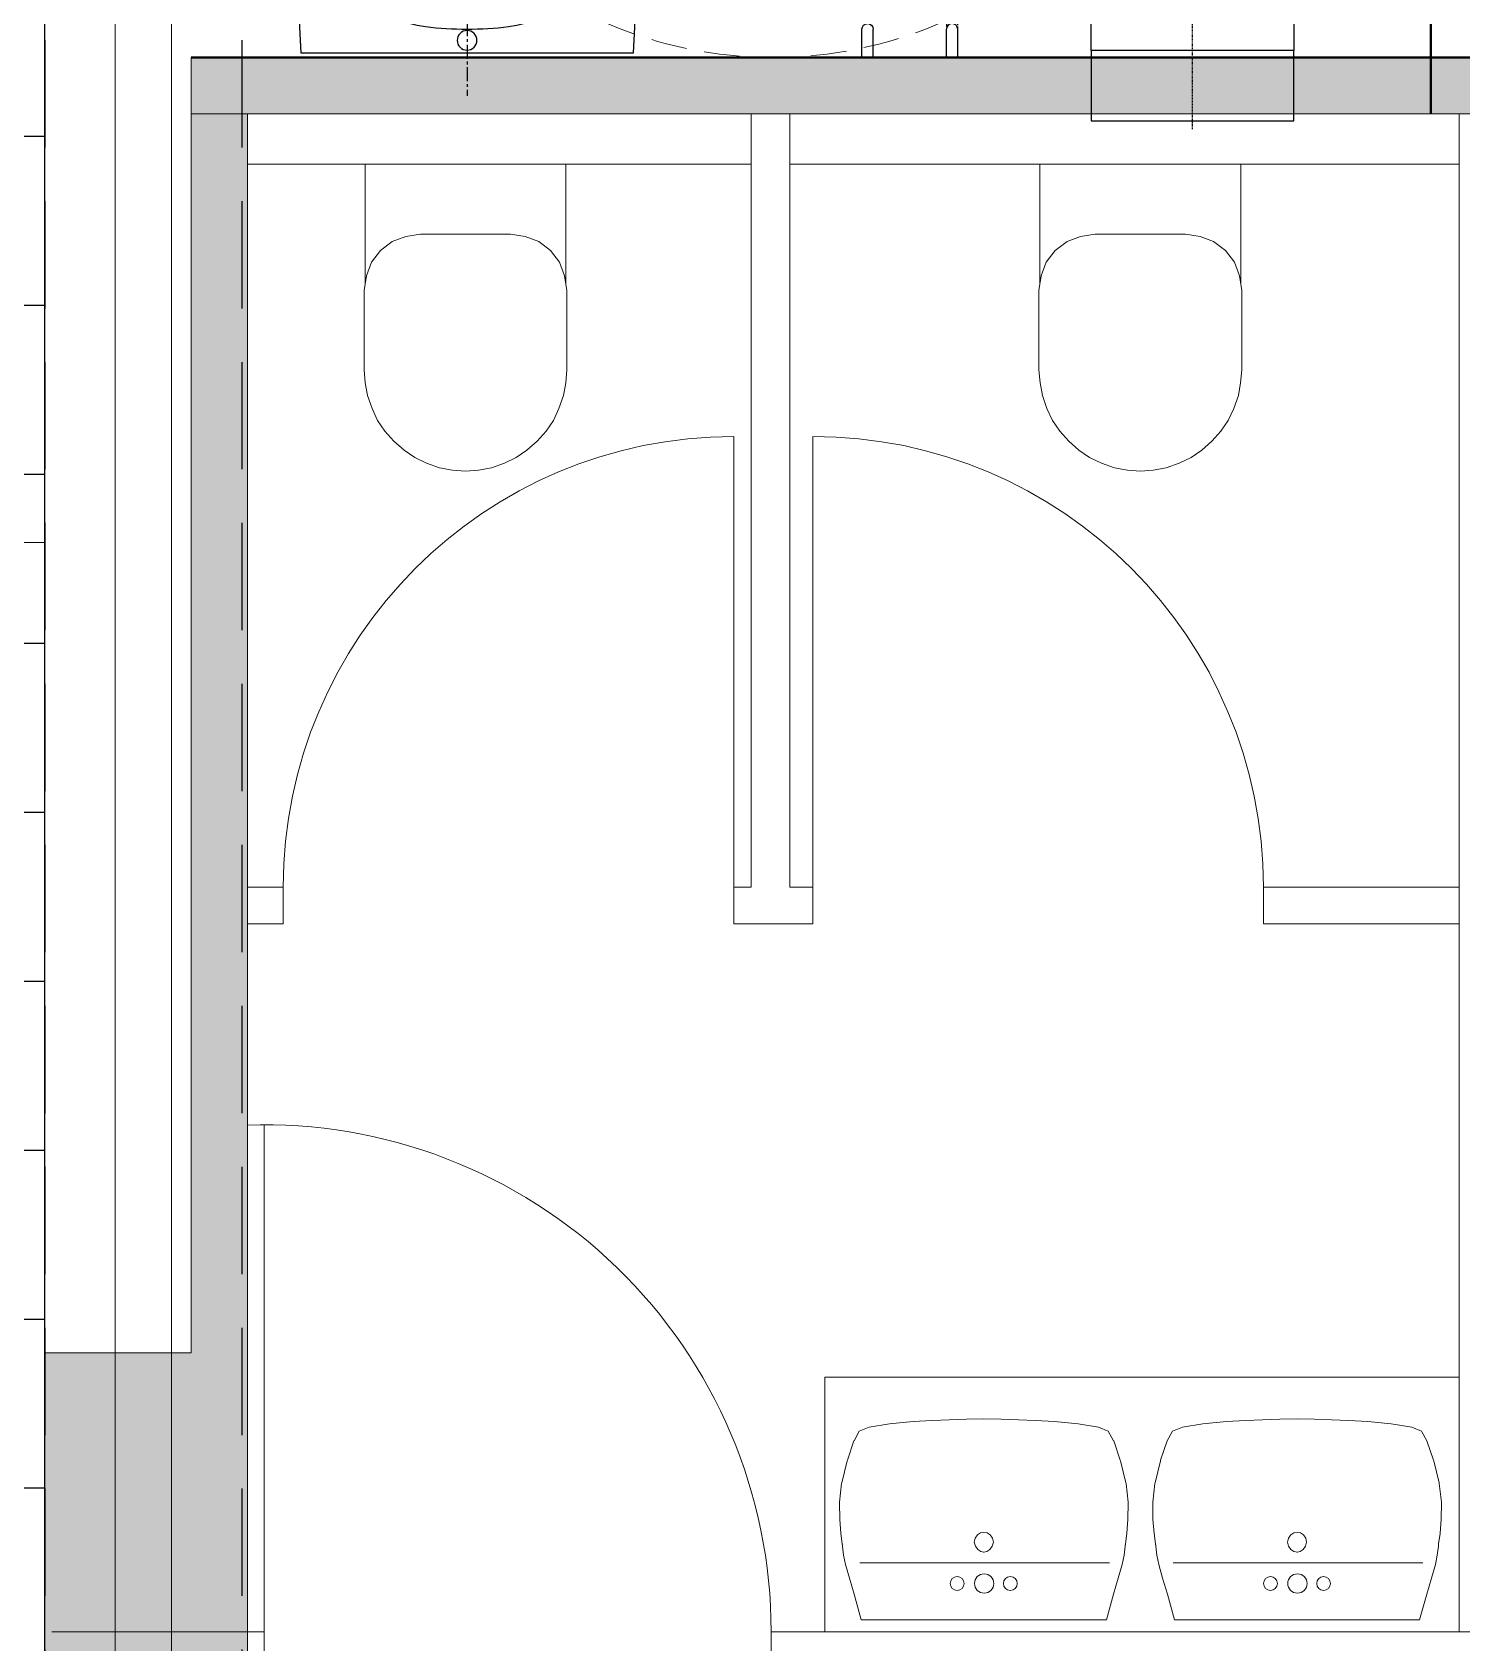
# Model space of a CAD drawing. Header units: millimetres. Extents: x 567392 to 582402, y 4512800 to 4518063.
# Drawn here: x 568787.6 to 569041.4, y 4514235.1 to 4514521 of the extents above; entities that cross this region are included whole.
import ezdxf

# ---------------------------------------------------------------- set-up
doc = ezdxf.new("R2010")
doc.units = ezdxf.units.MM
for name, pattern in [('CENTER', [2, 1.25, -0.25, 0.25, -0.25]), ('DASHDOT', [1, 0.5, -0.25, 0, -0.25]), ('DASHED', [0.75, 0.5, -0.25]), ('DASHED2', [9.525, 6.35, -3.175]), ('HIDDEN', [0.375, 0.25, -0.125])]:
    doc.linetypes.add(name, pattern=pattern)
for name, color, linetype, lineweight in [('1A_GOR_04', 163, 'Continuous', 9), ('A-STRC-01', 2, 'Continuous', 40), ('a_8', 8, 'Continuous', 0), ('a_tefris', 1, 'Continuous', 0)]:
    doc.layers.add(name, color=color, linetype=linetype, lineweight=lineweight)
for name, color, linetype in [('2', 7, 'HIDDEN'), ('a-fixture', 2, 'Continuous'), ('a_fixture_centerline', 1, 'CENTER'), ('a_p1', 1, 'Continuous'), ('a_p1_d', 1, 'DASHED2'), ('seramik', 251, 'Continuous')]:
    doc.layers.add(name, color=color, linetype=linetype)

# ---------------------------------------------------------------- blocks, each defined once
blk = doc.blocks.new('A$C0ABE6FB5')
for p, q in [((47.5, 594.9), (26.7, 583.4)), ((47.8, 595.1), (47.5, 594.9)), ((89.7, 609.4), (47.8, 595.1)), ((90.6, 609.6), (89.7, 609.4)), ((90.6, 609.6), (139, 621.6)), ((140.3, 621.8), (139, 621.6)), ((180.6, 626.3), (140.3, 621.8)), ((181.9, 626.4), (180.6, 626.3)), ((181.9, 626.4), (217.4, 626)), ((217.4, 626), (248.8, 623.4)), ((248.8, 623.4), (270.8, 620.4)), ((276.4, 619.8), (270.8, 620.4)), ((270.8, 620.4), (274.6, 619.9)), ((276.4, 619.8), (295.4, 617.5)), ((315.8, 613.4), (295.4, 617.5)), ((315.8, 613.4), (345.8, 605)), ((345.8, 605), (380.3, 594.7)), ((435.8, 579.2), (380.3, 594.7)), ((17.7, 562), (10.6, 517.7)), ((17.7, 562), (26.7, 583.4)), ((312.3, 44.4), (312.3, 585.9)), ((435.8, 47.2), (435.8, 579.2)), ((5.9, 466.7), (10.6, 517.7)), ((3.5, 425.4), (5.9, 466.7)), ((2.2, 388.2), (3.5, 425.4)), ((0.8, 350.7), (2.2, 388.2)), ((0, 313.2), (0.8, 350.7)), ((246.1, 313.2), (247.4, 320.5)), ((251.6, 326.9), (247.4, 320.5)), ((251.6, 326.9), (258.7, 331.9)), ((267.3, 333.9), (258.7, 331.9)), ((267.3, 333.9), (276.2, 331.6)), ((283.5, 326.5), (276.2, 331.6)), ((287.7, 319.9), (283.5, 326.5)), ((287.7, 319.9), (288.9, 313.2)), ((0.8, 275.7), (0, 313.2)), ((247.4, 305.9), (246.1, 313.2)), ((251.6, 299.4), (247.4, 305.9)), ((258.7, 294.5), (251.6, 299.4)), ((267.3, 292.5), (258.7, 294.5)), ((276.2, 294.8), (267.3, 292.5)), ((283.5, 299.9), (276.2, 294.8)), ((283.5, 299.9), (283.4, 299.7)), ((283.5, 299.9), (287.7, 306.4)), ((288.9, 313.2), (287.7, 306.5)), ((287.7, 306.5), (287.7, 306.4)), ((288, 306.9), (288, 306.9)), ((289.2, 313.2), (289, 313.9)), ((289.2, 313.2), (289, 312.4)), ((289.2, 313.2), (289.1, 313.2)), ((2.2, 238.2), (0.8, 275.7)), ((3.5, 201), (2.2, 238.2)), ((5.9, 159.7), (3.5, 201)), ((10.6, 108.7), (5.9, 159.7)), ((17.7, 64.4), (10.6, 108.7)), ((26.7, 43), (17.7, 64.4)), ((47.5, 31.5), (26.7, 43)), ((435.8, 47.2), (380.3, 31.6)), ((47.5, 31.5), (47.8, 31.3)), ((89.7, 17), (47.8, 31.3)), ((90.6, 16.8), (89.7, 17)), ((139, 4.8), (90.6, 16.8)), ((139, 4.8), (140.3, 4.6)), ((180.6, 0.1), (140.3, 4.6)), ((181.9, 0), (180.6, 0.1)), ((217.4, 0.4), (181.9, 0)), ((248.8, 3), (217.4, 0.4)), ((270.8, 6), (248.8, 3)), ((270.8, 6), (276.4, 6.6)), ((274.6, 6.5), (270.8, 6)), ((276.4, 6.6), (295.4, 8.9)), ((295.4, 8.9), (315.8, 13)), ((315.8, 13), (345.8, 21.3)), ((380.3, 31.6), (345.8, 21.3))]:
    blk.add_line(p, q)
for centre, radius in [((357.1, 370.7), 15), ((357.1, 313.9), 21), ((357.1, 255.3), 15)]:
    blk.add_circle(centre, radius)
blk = doc.blocks.new('A$C4A613EE6')
h = blk.add_hatch(color=256)
h.dxf.hatch_style = 1
h.paths.add_polyline_path([(0, -100), (100, -100), (100, -3950), (0, -3950)])
h = blk.add_hatch(color=256)
h.dxf.hatch_style = 1
h.paths.add_polyline_path([(100, -3850), (2860, -3850), (2860, -4210), (2300, -4210), (2300, -3950), (100, -3950)])
for p, q in [((0, -3950), (0, 0)), ((2795, -1698.5), (2795, -1585.2)), ((100, -1688.7), (100, -1788.5)), ((100, -1698.5), (421.2, -1698.5)), ((189.6, -2887), (189.6, -1698.5)), ((777.7, -1698.5), (421.2, -1698.5)), ((777.7, -1698.5), (1473, -1698.5)), ((1473, -1698.5), (1538, -1698.5)), ((1473, -1928), (1473, -1698.5)), ((1538, -1698.5), (1538, -2045.9)), ((1538, -1698.5), (2794.9, -1698.5)), ((2795, -1698.5), (2343, -1698.5)), ((2343, -1698.5), (2343, -2824.6)), ((2794.9, -1698.5), (2795, -1903.9)), ((2795, -1708.9), (2795, -2240.9)), ((100, -1788.5), (100, -3090.3)), ((1473, -2045.9), (1473, -1928)), ((100, -2022.1), (100, -2087.1)), ((1473, -2045.9), (1538, -2045.9)), ((189.6, -2086.1), (402.4, -2086.1)), ((387.8, -2088.4), (402.4, -2086.1)), ((402.4, -2086.1), (413.8, -2084.4)), ((413.8, -2084.4), (554.5, -2084.4)), ((554.5, -2084.4), (577.5, -2086.4)), ((600.5, -2090.4), (577.5, -2086.4)), ((326.8, -2134.4), (342.8, -2113.4)), ((342.8, -2113.4), (363.8, -2097.4)), ((363.8, -2097.4), (387.8, -2088.4)), ((623.5, -2098.4), (600.5, -2090.4)), ((644.5, -2108.4), (623.5, -2098.4)), ((663.5, -2121.4), (644.5, -2108.4)), ((317.8, -2158.4), (326.8, -2134.4)), ((681.5, -2137.4), (663.5, -2121.4)), ((697.5, -2155.4), (681.5, -2137.4)), ((313.8, -2184.4), (317.8, -2158.4)), ((710.5, -2174.4), (697.5, -2155.4)), ((313.8, -2344.4), (313.8, -2184.4)), ((720.5, -2195.4), (710.5, -2174.4)), ((728.5, -2218.4), (720.5, -2195.4)), ((732.5, -2241.4), (728.5, -2218.4)), ((734.5, -2264.4), (732.5, -2241.4)), ((2795, -2240.9), (2795, -2455.9)), ((732.5, -2287.4), (728.5, -2310.4)), ((734.5, -2264.4), (732.5, -2287.4)), ((728.5, -2310.4), (720.5, -2333.4)), ((313.8, -2344.4), (317.8, -2370.4)), ((720.5, -2333.4), (710.5, -2354.4)), ((317.8, -2370.4), (326.8, -2394.4)), ((710.5, -2354.4), (697.5, -2373.4)), ((326.8, -2394.4), (342.8, -2415.4)), ((681.5, -2391.4), (663.5, -2407.4)), ((697.5, -2373.4), (681.5, -2391.4)), ((342.8, -2415.4), (363.8, -2431.4)), ((623.5, -2430.4), (600.5, -2438.4)), ((644.5, -2420.4), (623.5, -2430.4)), ((663.5, -2407.4), (644.5, -2420.4)), ((402.4, -2442.6), (189.6, -2442.6)), ((363.8, -2431.4), (387.8, -2440.4)), ((387.8, -2440.4), (402.4, -2442.6)), ((402.4, -2442.6), (413.8, -2444.4)), ((413.8, -2444.4), (554.5, -2444.4)), ((577.5, -2442.4), (554.5, -2444.4)), ((600.5, -2438.4), (577.5, -2442.4)), ((2795, -2455.9), (2795, -2920)), ((2343, -2824.6), (2795, -2824.6)), ((1473, -2845.9), (673, -2845.9)), ((1473, -2845.9), (1538, -2845.9)), ((1473, -2887), (1473, -2845.9)), ((1538, -2986.3), (1538, -2845.9)), ((100, -2887), (1473, -2887)), ((2795, -2920), (2860, -2920)), ((100, -2955.3), (1473, -2955.3)), ((189.6, -3850), (189.6, -2955.3)), ((1473, -2986.3), (1473, -2955.3)), ((1473, -2986.3), (673, -2986.3)), ((1473, -2986.3), (1538, -2986.3)), ((100, -3090.3), (100, -3850)), ((100, -3220.6), (100, -3285.6)), ((189.6, -3284.6), (402.4, -3284.6)), ((363.8, -3295.8), (387.8, -3286.8)), ((387.8, -3286.8), (402.4, -3284.6)), ((402.4, -3284.6), (413.8, -3282.8)), ((413.8, -3282.8), (554.5, -3282.8)), ((554.5, -3282.8), (577.5, -3284.8)), ((600.5, -3288.8), (577.5, -3284.8)), ((326.8, -3332.8), (342.8, -3311.8)), ((342.8, -3311.8), (363.8, -3295.8)), ((623.5, -3296.8), (600.5, -3288.8)), ((644.5, -3306.8), (623.5, -3296.8)), ((663.5, -3319.8), (644.5, -3306.8)), ((317.8, -3356.8), (326.8, -3332.8)), ((681.5, -3335.8), (663.5, -3319.8)), ((697.5, -3353.8), (681.5, -3335.8)), ((313.8, -3382.8), (317.8, -3356.8)), ((710.5, -3372.8), (697.5, -3353.8)), ((720.5, -3393.8), (710.5, -3372.8)), ((313.8, -3542.8), (313.8, -3382.8)), ((728.5, -3416.8), (720.5, -3393.8)), ((732.5, -3439.8), (728.5, -3416.8)), ((734.5, -3462.8), (732.5, -3439.8)), ((732.5, -3485.8), (728.5, -3508.8)), ((734.5, -3462.8), (732.5, -3485.8)), ((728.5, -3508.8), (720.5, -3531.8)), ((313.8, -3542.8), (317.8, -3568.8)), ((720.5, -3531.8), (710.5, -3552.8)), ((317.8, -3568.8), (326.8, -3592.8)), ((697.5, -3571.8), (681.5, -3589.8)), ((710.5, -3552.8), (697.5, -3571.8)), ((326.8, -3592.8), (342.8, -3613.8)), ((681.5, -3589.8), (663.5, -3605.8)), ((342.8, -3613.8), (363.8, -3629.8)), ((363.8, -3629.8), (387.8, -3638.8)), ((623.5, -3628.8), (600.5, -3636.8)), ((644.5, -3618.8), (623.5, -3628.8)), ((663.5, -3605.8), (644.5, -3618.8)), ((402.4, -3641.1), (189.6, -3641.1)), ((387.8, -3638.8), (402.4, -3641.1)), ((402.4, -3641.1), (413.8, -3642.8)), ((413.8, -3642.8), (554.5, -3642.8)), ((577.5, -3640.8), (554.5, -3642.8)), ((600.5, -3636.8), (577.5, -3640.8)), ((1473, -3786.3), (1473, -3850)), ((1473, -3786.3), (1538, -3786.3)), ((1538, -3786.3), (1538, -3850)), ((2795, -3820), (1895, -3820)), ((2795, -3820), (2795, -4197.4)), ((2795, -3820), (2860, -3820)), ((100, -3850), (397.2, -3850)), ((397.2, -3850), (1473, -3850)), ((1538, -3850), (1473, -3850)), ((1538, -3850), (1638, -3850)), ((1638, -3850), (2795, -3850)), ((2795, -3839.6), (2795, -3850)), ((0, -3950), (2300, -3950)), ((2300, -3950), (2300, -4210)), ((12300, -4210), (2300, -4210))]:
    blk.add_line(p, q)
for points in [[(0, -100), (100, -100), (100, -3950), (0, -3950)], [(100, -3850), (2860, -3850), (2860, -4210), (2300, -4210), (2300, -3950), (100, -3950)]]:
    blk.add_lwpolyline(points, close=True)
for centre, radius, start, end in [((1473, -2845.9), 800, 90, 180), ((2795, -3820), 900, 90, 181.9102), ((1473, -2986.3), 800, 180, 270)]:
    blk.add_arc(centre, radius, start, end)
at = {"xscale": 0.8181818181818156, "yscale": 0.8181818181818156, "zscale": 0.8181818181818156}
for p in [(2417.2, -2242.3), (2417.2, -2798.6)]:
    blk.add_blockref('A$C0ABE6FB5', p, dxfattribs=at)
blk = doc.blocks.new('A$C7D9B4CFC')
at = {"linetype": 'DASHDOT', "ltscale": 0.2}
blk.add_line((0, 14), (0, -11.49), dxfattribs=at)
for p, q in [((11.5, -15.3), (-11.5, -15.3)), ((-11.25, -16.3), (11.25, -16.3)), ((-13.5, -17.3), (-13.5, -37)), ((-12.25, -17.3), (-12.25, -37)), ((12.25, -17.3), (12.25, -37)), ((13.5, -37), (13.5, -17.3)), ((-2.93, -23.5), (2.93, -23.5))]:
    blk.add_line(p, q)
blk.add_lwpolyline([(-18, 0), (-18, 12.5), (18, 12.5), (18, 0)])
for points in [[(0, -55, 0.414214), (18, -37), (18, 0), (-18, 0), (-18, -37, 0.414214)], [(-0.18, -33.5), (0.18, -33.5, 0.400971), (4.17, -29.68), (4.45, -23.55, 0.427581), (3.45, -22.5), (-3.45, -22.5, 0.427581), (-4.45, -23.55), (-4.17, -29.68, 0.400971)]]:
    blk.add_lwpolyline(points, format="xyb", close=True)
blk.add_lwpolyline([(-2.93, -23.5, 0.429678), (-3.43, -24.03), (-3.17, -28.81, 0.400971), (-0.18, -31.67), (0.18, -31.67, 0.400971), (3.17, -28.81), (3.43, -24.03, 0.429678), (2.93, -23.5)], format="xyb")
for centre in [(-8, -8), (8, -8)]:
    blk.add_circle(centre, 0.8)
for centre, radius, start, end in [((-11.5, -17.3), 2, 90, 180), ((-11.25, -17.3), 1, 90, 180), ((11.25, -17.3), 1, 0, 90), ((11.5, -17.3), 2, 0, 90), ((0, -37), 13.5, 180, 270), ((0, -37), 12.25, 180, 270), ((0, -37), 12.25, 270, 0), ((0, -37), 13.5, 270, 0)]:
    blk.add_arc(centre, radius, start, end)
blk = doc.blocks.new('engl-1')
at = {"layer": '2', "color": 0, "linetype": 'ByBlock'}
for p, q in [((-9.97, -29.53), (-9.97, 29.53)), ((-45.33, 23.57), (-30.03, 22.22)), ((-45.33, -23.57), (-30.03, -22.22))]:
    blk.add_line(p, q, dxfattribs=at)
for centre, radius, start, end in [((-46.21, 24.69), 5, 92.0269, 198.8178), ((-29.64, -311.67), 341.77, 86.7015, 92.809), ((-117.2, 0.5), 70, 359.5907, 18.8178), ((-45.5, 21.58), 2, 84.9533, 202.873), ((-83.8, 0), 41.97, 0, 29.7109), ((-31.53, 5.29), 17, 7.0647, 84.9533), ((-74.2, 0), 60, 0, 7.0647), ((-19.44, 0), 3.75, 0, 180), ((-83.8, 0), 41.97, 330.2891, 0), ((-19.44, 0), 3.75, 180, 0), ((-19.44, 0), 2.3, 0, 180), ((-19.44, 0), 2.3, 180, 0), ((-74.2, 0), 60, 352.9353, 0), ((-12.21, 0), 1.75, 0, 180), ((-12.21, 0), 1.75, 180, 0), ((-117.2, -0.5), 70, 341.1822, 0.4093), ((-31.53, -5.29), 17, 275.0467, 352.9353), ((-45.5, -21.58), 2, 157.127, 275.0467), ((-46.21, -24.69), 5, 161.1822, 267.9731), ((-29.64, 311.67), 341.77, 267.191, 273.2985)]:
    blk.add_arc(centre, radius, start, end, dxfattribs=at)
at = {"layer": 'a_fixture_centerline', "ltscale": 2}
blk.add_lwpolyline([(-19.44, 0), (-2.35, 0)], dxfattribs=at)
blk = doc.blocks.new('A$C64182213')
blk.add_lwpolyline([(0, 60), (-4, 60, 0.414214), (-6, 58), (-6, 2, 0.414214), (-4, 0), (0, 0)], format="xyb")
for points in [[(0, 58), (-4, 58), (-4, 2), (0, 2)], [(0, 60), (0, 58)], [(0, 2), (0, 0)]]:
    blk.add_lwpolyline(points)
blk = doc.blocks.new('A$C33217523')
for points in [[(-1, 0), (-1, 5)], [(1, 0), (1, 5)], [(-1, 0), (1, 0)]]:
    blk.add_lwpolyline(points)
blk.add_arc((0, 5), 1, 360, 180)
blk = doc.blocks.new('A$C6D5E5670')
for points in [[(-1, 0), (1, 0)], [(-1, 0), (-1, -5)], [(1, 0), (1, -5)]]:
    blk.add_lwpolyline(points)
at = {"linetype": 'DASHED'}
blk.add_lwpolyline([(-1, -5), (-1, -60), (1, -60), (1, -5)], dxfattribs=at)
blk.add_arc((0, -5), 1, 180, 0)
blk = doc.blocks.new('A$C5DA56FFD')
at = {"layer": 'a-fixture'}
blk.add_blockref('A$C6D5E5670', (85, 0), dxfattribs=at)
at = {"layer": 'a-fixture', "xscale": -1, "rotation": 180}
blk.add_blockref('A$C33217523', (100, 0), dxfattribs=at)
at = {"layer": 'a-fixture', "rotation": 180}
blk.add_blockref('A$C64182213', (0, -10), dxfattribs=at)

msp = doc.modelspace()

# ---------------------------------------------------------------- hatches: boundary and pattern name
at = {"layer": 'seramik'}
h = msp.add_hatch(dxfattribs=at)
h.set_pattern_fill('_USER', color=256, scale=30, double=1, pattern_type=0)
h.set_pattern_definition([(0, (568250.592, 4514562.52), (0, 30), []), (90, (568250.592, 4514562.52), (-30, 2e-15), [])])
h.paths.add_polyline_path([(568789.802, 4514562.52), (568250.592, 4514562.52), (568250.592, 4513871.52), (568789.802, 4513871.52)])

# ---------------------------------------------------------------- linework, layer by layer
at = {"layer": '1A_GOR_04'}
for points in [[(568802.302, 4513906.52), (568802.302, 4514562.52)], [(568812.302, 4513906.52), (568812.302, 4514562.52)]]:
    msp.add_lwpolyline(points, dxfattribs=at)
at = {"layer": 'A-STRC-01'}
for points in [[(569035.932, 4514666.52), (569035.932, 4514506.52)], [(568815.802, 4514516.52), (569200.802, 4514516.52)]]:
    msp.add_lwpolyline(points, dxfattribs=at)
at = {"layer": 'a_8', "linetype": 'DASHED2'}
msp.add_circle((568919.176, 4514591.52), 75, dxfattribs=at)
at = {"layer": 'a_p1_d', "ltscale": 3}
for points in [[(568789.802, 4515062.52), (568789.802, 4513366.52)], [(568824.802, 4515062.52), (568824.802, 4513366.52)]]:
    msp.add_lwpolyline(points, dxfattribs=at)
at = {"layer": 'a_tefris'}
msp.add_lwpolyline([(568779.802, 4514080.381), (568789.802, 4514080.381), (568789.802, 4514430.381), (568779.802, 4514430.381)], close=True, dxfattribs=at)
at = {"layer": 'seramik'}
msp.add_lwpolyline([(568789.802, 4514562.52), (568250.592, 4514562.52), (568250.592, 4513871.52), (568789.802, 4513871.52)], close=True, dxfattribs=at)

# ---------------------------------------------------------------- block references
at = {"rotation": 180.0027024270368}
msp.add_blockref('A$C5DA56FFD', (569035.932, 4514516.524), dxfattribs=at)
at = {"layer": 'a-fixture', "xscale": -1, "rotation": 179.9999999969155}
msp.add_blockref('A$C7D9B4CFC', (568993.633, 4514517.777), dxfattribs=at)
at = {"layer": 'a_8', "xscale": 0.09999999999999998, "yscale": 0.09999999999999998, "zscale": 0.09999999999999998, "rotation": 270}
msp.add_blockref('A$C4A613EE6', (569210.802, 4514516.52), dxfattribs=at)
at = {"layer": 'a_p1', "rotation": 270}
msp.add_blockref('engl-1', (568864.802, 4514507.343), dxfattribs=at)

doc.saveas('drawing.dxf')
